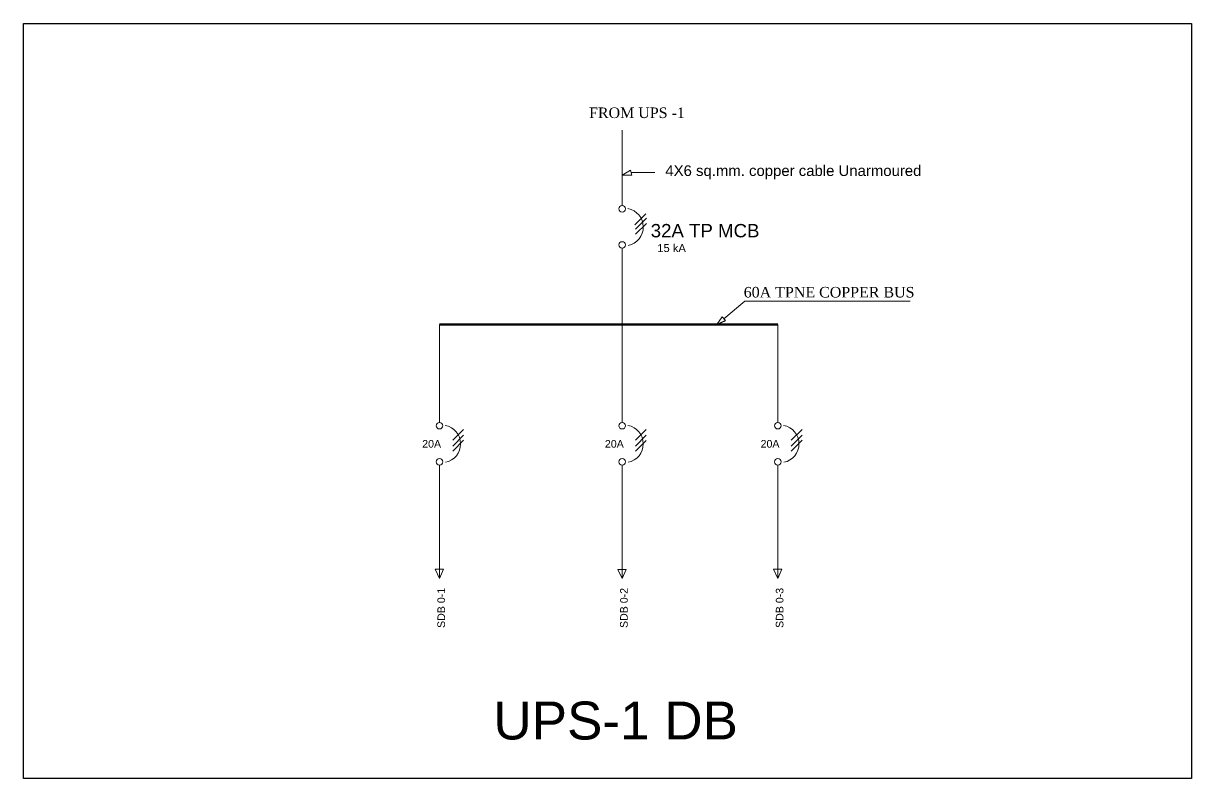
# Model space of a CAD drawing. Header units: millimetres. Extents: x 2390631 to 3337895, y 3598750 to 3969149.
# Drawn here: x 2932644 to 2979098, y 3781857 to 3811900 of the extents above; entities that cross this region are included whole.
import ezdxf

# ---------------------------------------------------------------- set-up
doc = ezdxf.new("R2010")
doc.units = ezdxf.units.MM
doc.header["$MEASUREMENT"] = 0
for name, color, linetype, lineweight in [('1 LIGHT N SWITCH', 3, 'Continuous', 25), ('7 POWER PT WIRING', 3, 'Continuous', 25), ('Singleline', 82, 'Continuous', 20)]:
    doc.layers.add(name, color=color, linetype=linetype, lineweight=lineweight)
doc.styles.add('ARIAL', font='arial.ttf')
doc.styles.add('MM', font='dutch.ttf')
doc.styles.add('ROOM', font='arial.ttf')

msp = doc.modelspace()

# ---------------------------------------------------------------- linework, layer by layer
at = {"layer": '1 LIGHT N SWITCH', "ltscale": 1000}
msp.add_lwpolyline([(2932644, 3811900), (2979098, 3811900), (2979098, 3781857), (2932644, 3781857)], close=True, dxfattribs=at)
at = {"layer": '7 POWER PT WIRING'}
msp.add_line((2960215, 3799919), (2960560, 3800079), dxfattribs=at)
at = {"layer": 'Singleline'}
for p, q in [((2956455, 3804652), (2956455, 3807657)), ((2956785, 3806056), (2956455, 3805868)), ((2956835, 3805868), (2956455, 3805868)), ((2956455, 3801705), (2956455, 3802958)), ((2956454, 3799919), (2956454, 3802620)), ((2949189, 3796026), (2949189, 3799919)), ((2956454, 3796024), (2956454, 3799917)), ((2960436, 3800228), (2960215, 3799919)), ((2962645, 3796026), (2962645, 3799919)), ((2949719, 3795317), (2950150, 3795749)), ((2956984, 3795316), (2957415, 3795747)), ((2963175, 3795317), (2963606, 3795749)), ((2949719, 3795088), (2950150, 3795519)), ((2949719, 3794884), (2950150, 3795315)), ((2956984, 3795087), (2957415, 3795518)), ((2956984, 3794883), (2957415, 3795314)), ((2963175, 3795088), (2963606, 3795519)), ((2963175, 3794884), (2963606, 3795315)), ((2949190, 3794332), (2949192, 3789815)), ((2956455, 3794330), (2956457, 3789814)), ((2962646, 3794332), (2962648, 3789815)), ((2949022, 3790183), (2949352, 3790183)), ((2956286, 3790181), (2956616, 3790181)), ((2962478, 3790183), (2962808, 3790183))]:
    msp.add_line(p, q, dxfattribs=at)
at = {"layer": 'Singleline', "ltscale": 2.5}
for p, q in [((2956785, 3806056), (2956835, 3805868)), ((2960436, 3800228), (2960560, 3800079))]:
    msp.add_line(p, q, dxfattribs=at)
at = {"layer": 'Singleline', "color": 4}
msp.add_line((2956810, 3805962), (2957754, 3805962), dxfattribs=at)
at = {"layer": 'Singleline', "color": 2}
for p, q in [((2956958, 3803892), (2957389, 3804323)), ((2956985, 3803714), (2957416, 3804145)), ((2956985, 3803510), (2957416, 3803941))]:
    msp.add_line(p, q, dxfattribs=at)
at = {"layer": 'Singleline', "color": 1, "lineweight": 80}
msp.add_line((2962645, 3799919), (2949189, 3799919), dxfattribs=at)
at = {"layer": 'Singleline'}
for points in [[(2967911, 3800848), (2961334, 3800848), (2960498, 3800153)], [(2949352, 3790183), (2949192, 3789815), (2949022, 3790183)], [(2956616, 3790181), (2956457, 3789814), (2956286, 3790181)], [(2962808, 3790183), (2962648, 3789815), (2962478, 3790183)]]:
    msp.add_lwpolyline(points, dxfattribs=at)
at = {"layer": 'Singleline', "color": 2}
for centre in [(2956455, 3804523), (2956455, 3803087)]:
    msp.add_circle(centre, 129, dxfattribs=at)
at = {"layer": 'Singleline'}
for centre in [(2949189, 3795897), (2956454, 3795895), (2962645, 3795897), (2949189, 3794461), (2956454, 3794459), (2962645, 3794461)]:
    msp.add_circle(centre, 129, dxfattribs=at)
at = {"layer": 'Singleline', "color": 2}
msp.add_arc((2956547, 3803800), 747, 281.248, 79.4875, dxfattribs=at)
at = {"layer": 'Singleline'}
for centre in [(2949282, 3795174), (2956546, 3795173), (2962738, 3795174)]:
    msp.add_arc(centre, 747, 281.248, 79.4875, dxfattribs=at)

# ---------------------------------------------------------------- texts
at = {"layer": 'Singleline', "color": 1}
for s, height, style, p in [('FROM UPS -1', 420.38, 'MM', (2955137, 3808134)), ('32A TP MCB', 530.5, 'ROOM', (2957590, 3803389)), ('15 kA', 318.3, 'ROOM', (2957850, 3802804)), ('60A TPNE COPPER BUS', 420.38, 'MM', (2961287, 3800996))]:
    msp.add_text(s, height=height, dxfattribs=dict(at, style=style)).set_placement(p)
at = {"layer": 'Singleline'}
for s, height, style, p in [('4X6 sq.mm. copper cable Unarmoured', 424.37, 'ROOM', (2958172, 3805829)), ('20A  ', 302.4, 'ARIAL', (2948502, 3795024)), ('20A  ', 302.4, 'ARIAL', (2955767, 3795023)), ('20A  ', 302.4, 'ARIAL', (2961958, 3795024))]:
    msp.add_text(s, height=height, dxfattribs=dict(at, style=style)).set_placement(p)
at = {"layer": 'Singleline', "style": 'ARIAL'}
for s, p in [('SDB 0-1', (2949410, 3787850)), ('SDB 0-2', (2956675, 3787848)), ('SDB 0-3', (2962866, 3787850))]:
    msp.add_text(s, height=302.4, rotation=90, dxfattribs=at).set_placement(p)
at = {"layer": 'Singleline', "color": 1, "linetype": 'Continuous', "lineweight": 35, "insert": (2956196, 3784158), "char_height": 1509.3, "attachment_point": 5, "style": 'ARIAL'}
msp.add_mtext('UPS-1 DB', dxfattribs=at)

doc.saveas('drawing.dxf')
